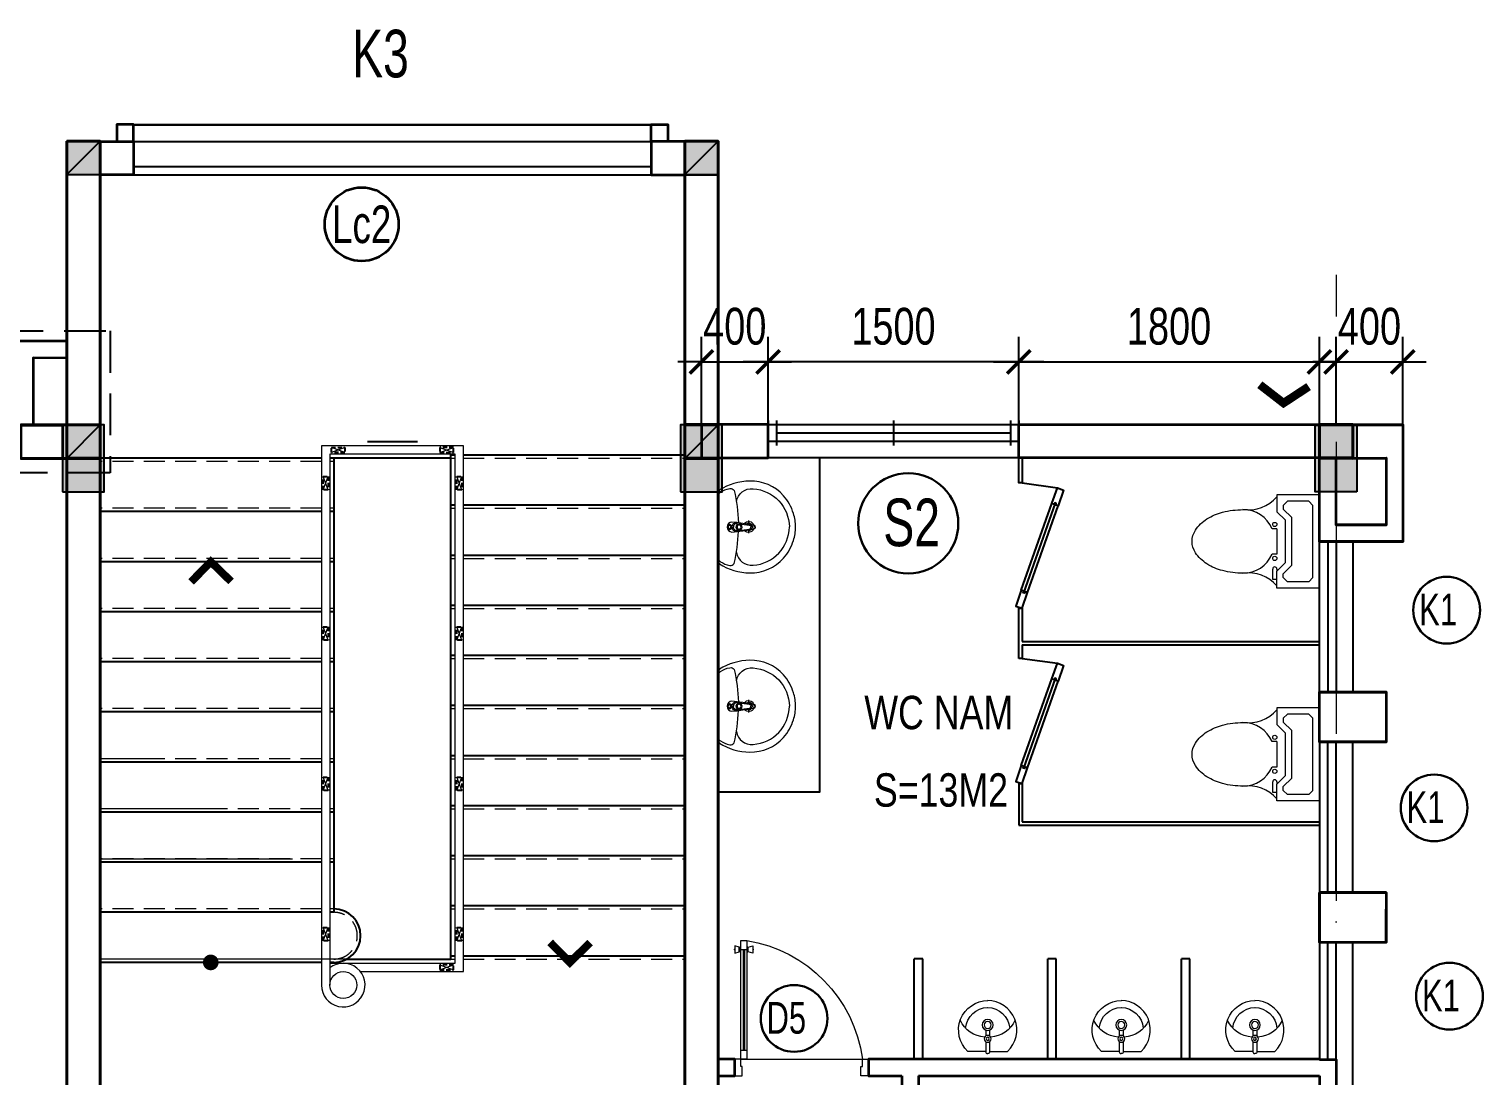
# Model space of a CAD drawing. Header units: millimetres. Extents: x 408599 to 453999, y -1491679 to -1474616.
# Drawn here: x 443300 to 452005, y -1480978 to -1474707 of the extents above; entities that cross this region are included whole.
import ezdxf
from ezdxf.enums import TextEntityAlignment as Align

# ---------------------------------------------------------------- set-up
doc = ezdxf.new("R2010")
doc.units = ezdxf.units.MM
doc.header["$MEASUREMENT"] = 0
doc.linetypes.add('DASHDOT', pattern=[1, 0.5, -0.25, 0, -0.25])
doc.linetypes.add('HIDDEN', pattern=[0.375, 0.25, -0.125])
for name, color, linetype, lineweight in [('A-Door', 8, 'Continuous', 13), ('Chu thich-0.25', 21, 'Continuous', 35), ('Hatch Nhat-0.15', 8, 'Continuous', 9), ('Hatch-0.1', 8, 'Continuous', 13), ('kata_dim', 7, 'Continuous', 15), ('N THAY 0.25', 140, 'Continuous', 25), ('NET THAY', 7, 'Continuous', 20), ('S3', 2, 'Continuous', 25), ('S5', 1, 'Continuous', 35), ('Text-02', 7, 'Continuous', 25), ('Thiet-bi', 171, 'Continuous', 9), ('TRUC', 65, 'DASHDOT', 9), ('TUONG', 4, 'Continuous', 40), ('Vat lieu', 245, 'Continuous', 9)]:
    doc.layers.add(name, color=color, linetype=linetype, lineweight=lineweight)
for name, color, linetype in [('COT', 1, 'Continuous'), ('CUA-SO', 8, 'Continuous'), ('DIM', 7, 'Continuous'), ('GHICHU', 7, 'Continuous'), ('hat', 7, 'Continuous'), ('LAYERMANH', 8, 'Continuous'), ('NET MO', 254, 'Continuous'), ('Net-02', 8, 'Continuous'), ('NET03', 2, 'Continuous'), ('TBI', 3, 'Continuous')]:
    doc.layers.add(name, color=color, linetype=linetype)
doc.styles.add('CHU KT (APTIMA)', font='', dxfattribs={"width": 0.7})
doc.styles.add('HELVE-Re', font='')
doc.styles.add('VNI-A', font='', dxfattribs={"width": 0.8})
doc.styles.add('VNI-HELVE', font='', dxfattribs={"height": 200})
doc.styles.add('VNI-Helve-Condense', font='', dxfattribs={"width": 0.9, "height": 220})
doc.styles.get('CHU KT (APTIMA)').set_extended_font_data('VNI-Aptima')
doc.styles.get('HELVE-Re').set_extended_font_data('VNI-Helve')
doc.styles.get('VNI-A').set_extended_font_data('VNI-Avo')
doc.styles.get('VNI-HELVE').set_extended_font_data('VNI-Helve-Condense')
doc.styles.get('VNI-Helve-Condense').set_extended_font_data('VNI-Helve-Condense')
doc.dimstyles.new('Copy of D100', dxfattribs={"dimscale": 0, "dimtxt": 220, "dimasz": 140, "dimexe": 150, "dimexo": 0, "dimgap": 100, "dimtad": 1, "dimdec": 0, "dimzin": 0, "dimdsep": 46, "dimtxsty": 'VNI-Helve-Condense', "dimblk": 'ARCHTICK', "dimcen": 0.09, "dimdle": 150, "dimclrd": 35, "dimclre": 35, "dimclrt": 2, "dimadec": 0, "dimazin": 0, "dimtfac": 1, "dimtdec": 0, "dimtix": 1, "dimtmove": 2, "dimatfit": 3, "dimldrblk": 'ARCHTICK', "dimfxl": 1, "dimtolj": 1, "dimtzin": 0, "dimarcsym": 1})

# ---------------------------------------------------------------- blocks, each defined once
blk = doc.blocks.new('cot1-2')
at = {"layer": 'COT', "ltscale": 2}
blk.add_hatch(color=256, dxfattribs=at).paths.add_polyline_path([(-1, -1), (1, -1), (1, 1), (-1, 1)])
blk.add_lwpolyline([(-1, -1), (1, -1), (1, 1), (-1, 1)], close=True, dxfattribs=at)
at = {"layer": 'COT', "ltscale": 2, "flags": 128}
blk.add_lwpolyline([(-1, -1), (1, 1)], dxfattribs=at)
blk = doc.blocks.new('KH-CUA')
at = {"layer": 'Chu thich-0.25'}
blk.add_circle((0, 0), 275, dxfattribs=at)
at = {"color": 7, "style": 'CHU KT (APTIMA)'}
blk.add_attdef('D2', text='', height=230, dxfattribs=at).set_placement((0, 0), align=Align.MIDDLE_CENTER)
blk = doc.blocks.new('_ArchTick')
at = {"color": 0, "linetype": 'ByBlock', "const_width": 0.15}
blk.add_lwpolyline([(-0.5, -0.5), (0.5, 0.5)], dxfattribs=at)
blk = doc.blocks.new('*D38')
at = {"layer": 'DEFPOINTS', "color": 0, "ltscale": 200, "transparency": 16777216}
for p in [(447725.4, -1476700.8), (447725.4, -1477078.5), (449225.4, -1477078.5)]:
    blk.add_point(p, dxfattribs=at)
at = {"layer": 'kata_dim', "color": 35, "lineweight": -2, "ltscale": 200, "transparency": 16777216}
for p, q in [((447725.4, -1477078.5), (447725.4, -1476550.8)), ((449225.4, -1477078.5), (449225.4, -1476550.8)), ((449375.4, -1476700.8), (447575.4, -1476700.8))]:
    blk.add_line(p, q, dxfattribs=at)
at = {"layer": 'kata_dim', "color": 35, "lineweight": -2, "ltscale": 200, "transparency": 16777216, "xscale": 140, "yscale": 140, "zscale": 140, "rotation": 180}
blk.add_blockref('_ArchTick', (447725.4, -1476700.8), dxfattribs=at)
at = {"layer": 'kata_dim', "color": 35, "lineweight": -2, "ltscale": 200, "transparency": 16777216, "xscale": 140, "yscale": 140, "zscale": 140}
blk.add_blockref('_ArchTick', (449225.4, -1476700.8), dxfattribs=at)
at = {"layer": 'kata_dim', "color": 2, "ltscale": 200, "transparency": 16777216, "insert": (448475.4, -1476488.4), "char_height": 220, "attachment_point": 5, "style": 'VNI-Helve-Condense'}
blk.add_mtext('\\A1;1500', dxfattribs=at)
blk = doc.blocks.new('*D39')
at = {"layer": 'DEFPOINTS', "color": 0, "ltscale": 200, "transparency": 16777216}
for p in [(451025.4, -1476700.8), (449225.4, -1477078.5), (451025.4, -1477075.9)]:
    blk.add_point(p, dxfattribs=at)
at = {"layer": 'kata_dim', "color": 35, "lineweight": -2, "ltscale": 200, "transparency": 16777216}
for p, q in [((449225.4, -1477078.5), (449225.4, -1476550.8)), ((451025.4, -1477075.9), (451025.4, -1476550.8)), ((449075.4, -1476700.8), (451175.4, -1476700.8))]:
    blk.add_line(p, q, dxfattribs=at)
at = {"layer": 'kata_dim', "color": 35, "lineweight": -2, "ltscale": 200, "transparency": 16777216, "xscale": 140, "yscale": 140, "zscale": 140, "rotation": 180}
blk.add_blockref('_ArchTick', (449225.4, -1476700.8), dxfattribs=at)
at = {"layer": 'kata_dim', "color": 35, "lineweight": -2, "ltscale": 200, "transparency": 16777216, "xscale": 140, "yscale": 140, "zscale": 140}
blk.add_blockref('_ArchTick', (451025.4, -1476700.8), dxfattribs=at)
at = {"layer": 'kata_dim', "color": 2, "ltscale": 200, "transparency": 16777216, "insert": (450125.4, -1476488.4), "char_height": 220, "attachment_point": 5, "style": 'VNI-Helve-Condense'}
blk.add_mtext('\\A1;1800', dxfattribs=at)
blk = doc.blocks.new('*D40')
at = {"layer": 'DEFPOINTS', "color": 0, "ltscale": 200, "transparency": 16777216}
for p in [(447725.4, -1476700.8), (447325.4, -1477078.5), (447725.4, -1477078.5)]:
    blk.add_point(p, dxfattribs=at)
at = {"layer": 'kata_dim', "color": 35, "lineweight": -2, "ltscale": 200, "transparency": 16777216}
for p, q in [((447325.4, -1477078.5), (447325.4, -1476550.8)), ((447725.4, -1477078.5), (447725.4, -1476550.8)), ((447325.4, -1476700.8), (447185.4, -1476700.8)), ((447325.4, -1476700.8), (447725.4, -1476700.8)), ((447725.4, -1476700.8), (447865.4, -1476700.8))]:
    blk.add_line(p, q, dxfattribs=at)
at = {"layer": 'kata_dim', "color": 35, "lineweight": -2, "ltscale": 200, "transparency": 16777216, "xscale": 140, "yscale": 140, "zscale": 140}
blk.add_blockref('_ArchTick', (447325.4, -1476700.8), dxfattribs=at)
at = {"layer": 'kata_dim', "color": 35, "lineweight": -2, "ltscale": 200, "transparency": 16777216, "xscale": 140, "yscale": 140, "zscale": 140, "rotation": 180}
blk.add_blockref('_ArchTick', (447725.4, -1476700.8), dxfattribs=at)
at = {"layer": 'kata_dim', "color": 2, "ltscale": 200, "transparency": 16777216, "insert": (447525.4, -1476488.4), "char_height": 220, "attachment_point": 5, "style": 'VNI-Helve-Condense'}
blk.add_mtext('\\A1;400', dxfattribs=at)
blk = doc.blocks.new('*D44')
at = {"layer": 'DEFPOINTS', "color": 0, "ltscale": 200, "transparency": 16777216}
for p in [(451525.4, -1476700.8), (451125.4, -1477075.9), (451525.4, -1477075.9)]:
    blk.add_point(p, dxfattribs=at)
at = {"layer": 'kata_dim', "color": 35, "lineweight": -2, "ltscale": 200, "transparency": 16777216}
for p, q in [((451125.4, -1477075.9), (451125.4, -1476550.8)), ((451525.4, -1477075.9), (451525.4, -1476550.8)), ((451125.4, -1476700.8), (450985.4, -1476700.8)), ((451125.4, -1476700.8), (451525.4, -1476700.8)), ((451525.4, -1476700.8), (451665.4, -1476700.8))]:
    blk.add_line(p, q, dxfattribs=at)
at = {"layer": 'kata_dim', "color": 35, "lineweight": -2, "ltscale": 200, "transparency": 16777216, "xscale": 140, "yscale": 140, "zscale": 140}
blk.add_blockref('_ArchTick', (451125.4, -1476700.8), dxfattribs=at)
at = {"layer": 'kata_dim', "color": 35, "lineweight": -2, "ltscale": 200, "transparency": 16777216, "xscale": 140, "yscale": 140, "zscale": 140, "rotation": 180}
blk.add_blockref('_ArchTick', (451525.4, -1476700.8), dxfattribs=at)
at = {"layer": 'kata_dim', "color": 2, "ltscale": 200, "transparency": 16777216, "insert": (451325.4, -1476488.4), "char_height": 220, "attachment_point": 5, "style": 'VNI-Helve-Condense'}
blk.add_mtext('\\A1;400', dxfattribs=at)
blk = doc.blocks.new('TF0995P')
at = {"layer": 'Vat lieu'}
for p, q in [((-0.039, -0.1831), (-0.0165, -0.1831)), ((0.0172, -0.1831), (0.0378, -0.1831))]:
    blk.add_line(p, q, dxfattribs=at)
blk.add_lwpolyline([(0, 0), (0.2108, 0), (0.2216, -0.0082, -0.132514), (0.2752, -0.1894, -0.220557), (0.1872, -0.3916, -0.106796), (0.081, -0.4514, -0.073183), (0, -0.464, -0.073183), (-0.081, -0.4514, -0.106796), (-0.1872, -0.3916, -0.220557), (-0.2752, -0.1894, -0.132514), (-0.2216, -0.0082), (-0.2108, 0)], format="xyb", close=True, dxfattribs=at)
for points in [[(-0.1917, -0.0036, 0.205194), (-0.208, -0.0145, 0.09486), (-0.2307, -0.0698, 0.321316), (-0.2189, -0.0961, 0.050737), (-0.0255, -0.1219, 13.255667)], [(-0.0117, -0.2073), (-0.0137, -0.1953, -0.090943), (-0.0157, -0.189), (-0.0217, -0.1474), (-0.0267, -0.1144), (-0.0298, -0.083, -0.413838), (0.0003, -0.0535, -0.413838), (0.0305, -0.083), (0.0273, -0.1144), (0.0223, -0.1474), (0.0163, -0.189, -0.090943), (0.0143, -0.1953), (0.0123, -0.2073, -0.482882)], [(0.0273, -0.1144, 0.462811), (0.0003, -0.0834, 0.462811), (-0.0267, -0.1144)], [(0.1917, -0.0036, -0.205194), (0.208, -0.0145, -0.09486), (0.2307, -0.0698, -0.321316), (0.2189, -0.0961, -0.050572), (0.0262, -0.1219, -13.255667)], [(-0.1522, -0.1095, 0.396389), (-0.2289, -0.2094, 0.390675), (0, -0.427, 1.709543)], [(-0.0217, -0.1124, -0.414214), (0.0003, -0.0914, -0.685598)], [(-0.0217, -0.1124), (-0.0117, -0.186, 0.389882), (0.0003, -0.196, 1.391857)], [(0.1522, -0.1095, -0.396389), (0.2289, -0.2094, -0.390675), (0, -0.427, -1.709543)], [(0.0223, -0.1124, 0.414214), (0.0003, -0.0914, 0.685598)], [(0.0223, -0.1124), (0.0123, -0.186, -0.389882), (0.0003, -0.196, -1.391857)], [(-0.0137, -0.1953, 0.245866), (0.0003, -0.205, 0.245866), (0.0143, -0.1953)], [(0.0123, -0.2073, -0.389882), (0.0003, -0.2173, -0.230616), (-0.009, -0.2133, -0.146126), (-0.0117, -0.2073)], [(0.0123, -0.2073), (0.0113, -0.2148, -0.409667), (0.0003, -0.2248, -0.409667), (-0.0107, -0.2148), (-0.0117, -0.2073)]]:
    blk.add_lwpolyline(points, format="xyb", dxfattribs=at)
for centre, radius in [((0.0003, -0.0689), 0.0143), ((0.0003, -0.0689), 0.0089), ((0.0003, -0.1254), 0.019), ((0.0003, -0.1254), 0.012)]:
    blk.add_circle(centre, radius, dxfattribs=at)
for radius, start, end in [(0.0329, 126.91451, 252.00147), (0.0227, 142.14028, 238.44165), (0.0329, 291.53377, 49.44942), (0.0227, 307.85846, 31.18985)]:
    blk.add_arc((-0.0006, -0.1831), radius, start, end, dxfattribs=at)
blk = doc.blocks.new('dnb')
at = {"layer": 'Vat lieu', "linetype": 'Continuous'}
for points in [[(-11.9, -71.5), (-11.9, -9.7, -0.414214), (-2.2, 0), (0, 0)], [(11.9, -71.5), (11.9, -9.7, 0.414214), (2.2, 0), (0, 0)], [(-11.9, -13.2), (-118.5, -13.2, 0.676244), (0.8, -318.3, 0.676244)], [(11.9, -13.2), (118.5, -13.2, -0.676244), (-0.8, -318.3, -0.676244)], [(-11.9, -141.5), (-11.9, -105.7, -0.414214)], [(11.9, -141.5), (11.9, -105.7, 0.414214)]]:
    blk.add_lwpolyline(points, format="xyb", dxfattribs=at)
for centre, radius in [((0, -88.6), 20.8), ((0, -88.6), 9.16), ((0, -171.7), 32.5), ((0, -171.7), 20.8)]:
    blk.add_circle(centre, radius, dxfattribs=at)
for centre, radius, start, end in [((-6, -272.4), 173.8, 93.95905, 155.00945), ((2.3, -141.8), 134.5, 184.52098, 269.50615), ((-2.3, -141.8), 134.5, 270.49385, 355.47902), ((6, -272.4), 173.8, 24.99055, 86.04095)]:
    blk.add_arc(centre, radius, start, end, dxfattribs=at)
blk = doc.blocks.new('NUOC0')
for p, q in [((279.4, 0), (-279.4, 0)), ((-279.4, 0), (-279.4, -254)), ((-215.9, -38.1), (-241.3, -63.5)), ((-241.3, -63.5), (-241.3, -190.5)), ((215.9, -38.1), (-215.9, -38.1)), ((241.3, -63.5), (215.9, -38.1)), ((241.3, -63.5), (241.3, -190.5)), ((279.4, 0), (279.4, -254)), ((-142.8, -165.1), (-193.6, -215.9)), ((142.8, -165.1), (-142.8, -165.1)), ((142.8, -165.1), (193.6, -215.9)), ((-279.4, -254), (-177.8, -254)), ((-241.3, -190.5), (-215.9, -215.9)), ((-215.9, -215.9), (-193.6, -215.9)), ((-127, -203.2), (-177.8, -254)), ((127, -203.2), (-127, -203.2)), ((-76.2, -254), (76.2, -254)), ((-76.2, -254), (-76.2, -282.6)), ((76.2, -254), (76.2, -282.6)), ((127, -203.2), (177.8, -254)), ((165.1, -254), (177.8, -254)), ((279.4, -254), (177.8, -254)), ((215.9, -215.9), (193.6, -215.9)), ((215.9, -215.9), (241.3, -190.5)), ((228.6, -254), (228.6, -279.4)), ((228.6, -279.4), (165.1, -279.4))]:
    blk.add_line(p, q)
blk.add_lwpolyline([(190.5, -457.2, -0.063415), (175, -579, -0.076468), (134.7, -672.7, -0.107136), (67.6, -741.6, -0.147373), (0, -762, -0.147373), (-67.6, -741.6, -0.107136), (-134.7, -672.7, -0.076468), (-175, -579, -0.063415), (-190.5, -457.2, -0.063415)], format="xyb")
for centre in [(-101.6, -266.7), (101.6, -266.7)]:
    blk.add_circle(centre, 12.7)
for centre, radius, start, end in [((-416.9, -426.2), 228.5, 352.20108, 48.91101), ((165.1, -266.7), 12.7, 90, 270), ((416.9, -426.2), 228.5, 131.08899, 187.79892), ((0, -457.2), 190.5, 113.57818, 180), ((0, -457.2), 190.5, 0, 66.42182)]:
    blk.add_arc(centre, radius, start, end)
blk = doc.blocks.new('A$C3D6C2CD6')
at = {"layer": 'NET MO'}
for p, q in [((0, 249.1), (29.3, 37.7)), ((658.7, 238), (120.8, 48.7)), ((642.7, 253.6), (123.6, 70.9)), ((655.9, 215.9), (136.9, 33.2))]:
    blk.add_line(p, q, dxfattribs=at)
for points in [[(647.6, 239.4), (642.7, 253.6), (737, 286.8), (750.3, 249.1), (655.9, 215.9), (651, 230), (660.4, 233.3), (657.1, 242.8), (647.6, 239.4)], [(128.6, 56.8), (123.6, 70.9), (29.3, 37.7), (42.5, 0), (136.9, 33.2), (131.9, 47.3), (122.5, 44), (119.1, 53.5), (128.6, 56.8)]]:
    blk.add_lwpolyline(points, dxfattribs=at)
blk = doc.blocks.new('cot')
at = {"layer": 'COT', "linetype": 'ByBlock'}
h = blk.add_hatch(color=256, dxfattribs=at)
h.dxf.hatch_style = 1
h.paths.add_polyline_path([(1677596.1, -854405.3), (1677396.1, -854405.3), (1677396.1, -854605.3), (1677596.1, -854605.3)])
blk.add_lwpolyline([(1677396.1, -854405.3), (1677596.1, -854405.3), (1677596.1, -854605.3), (1677396.1, -854605.3)], close=True, dxfattribs=at)

msp = doc.modelspace()

# ---------------------------------------------------------------- hatches: boundary and pattern name
at = {"layer": 'hat', "ltscale": 200}
h = msp.add_hatch(color=256, dxfattribs=at)
h.dxf.hatch_style = 1
h.paths.add_polyline_path([(443725.4, -1477077.6), (443525.4, -1477077.6), (443525.4, -1477277.6), (443725.4, -1477277.6)])
h = msp.add_hatch(color=256, dxfattribs=at)
h.dxf.hatch_style = 1
h.paths.add_polyline_path([(443525.4, -1477077.6), (443725.4, -1477077.6), (443725.4, -1477277.6), (443525.4, -1477277.6)])
h = msp.add_hatch(color=256, dxfattribs=at)
h.dxf.hatch_style = 1
h.paths.add_polyline_path([(447225.4, -1477075.9), (447425.4, -1477075.9), (447425.4, -1477275.9), (447225.4, -1477275.9)])
h = msp.add_hatch(color=256, dxfattribs=at)
h.dxf.hatch_style = 1
h.paths.add_polyline_path([(447225.4, -1477077.6), (447425.4, -1477077.6), (447425.4, -1477277.6), (447225.4, -1477277.6)])
h = msp.add_hatch(color=256, dxfattribs=at)
h.dxf.hatch_style = 1
h.paths.add_polyline_path([(451225.4, -1477075.9), (451025.4, -1477075.9), (451025.4, -1477275.9), (451225.4, -1477275.9)])
h = msp.add_hatch(color=256, dxfattribs=at)
h.dxf.hatch_style = 1
h.paths.add_polyline_path([(451025.4, -1477075.9), (451225.4, -1477075.9), (451225.4, -1477275.9), (451025.4, -1477275.9)])
h = msp.add_hatch(color=256, dxfattribs=at)
h.dxf.hatch_style = 1
h.paths.add_polyline_path([(451225.4, -1477075.9), (451025.4, -1477075.9), (451025.4, -1477275.9), (451225.4, -1477275.9)])
h = msp.add_hatch(color=256, dxfattribs=at)
h.dxf.hatch_style = 1
h.paths.add_polyline_path([(451025.4, -1477075.9), (451225.4, -1477075.9), (451225.4, -1477275.9), (451025.4, -1477275.9)])
h = msp.add_hatch(color=256, dxfattribs=at)
h.dxf.hatch_style = 1
h.paths.add_polyline_path([(451225.4, -1477077.6), (451025.4, -1477077.6), (451025.4, -1477277.6), (451225.4, -1477277.6)])
h = msp.add_hatch(color=256, dxfattribs=at)
h.dxf.hatch_style = 1
h.paths.add_polyline_path([(451025.4, -1477077.6), (451225.4, -1477077.6), (451225.4, -1477277.6), (451025.4, -1477277.6)])
h = msp.add_hatch(color=256, dxfattribs=at)
h.dxf.hatch_style = 1
h.paths.add_polyline_path([(451225.4, -1477077.6), (451025.4, -1477077.6), (451025.4, -1477277.6), (451225.4, -1477277.6)])
h = msp.add_hatch(color=256, dxfattribs=at)
h.dxf.hatch_style = 1
h.paths.add_polyline_path([(451025.4, -1477077.6), (451225.4, -1477077.6), (451225.4, -1477277.6), (451025.4, -1477277.6)])
at = {"layer": 'Hatch Nhat-0.15'}
h = msp.add_hatch(color=256, dxfattribs=at)
h.dxf.hatch_style = 1
h.paths.add_polyline_path([(443600.4, -1477478.4), (443500.4, -1477478.4), (443500.4, -1477178.5), (443600.4, -1477178.5)])
h.paths.add_polyline_path([(443750.4, -1477478.4), (443600.4, -1477478.4), (443600.4, -1477178.5), (443750.4, -1477178.5)])
h.paths.add_polyline_path([(443750.4, -1477178.5), (443600.4, -1477178.5), (443600.4, -1477078.4), (443750.4, -1477078.4)])
h.paths.add_polyline_path([(443600.4, -1477178.5), (443500.4, -1477178.5), (443500.4, -1477078.4), (443600.4, -1477078.4)])
h = msp.add_hatch(color=256, dxfattribs=at)
h.dxf.hatch_style = 1
h.paths.add_polyline_path([(447300.4, -1477478.4), (447200.4, -1477478.4), (447200.4, -1477178.5), (447300.4, -1477178.5)])
h.paths.add_polyline_path([(447450.4, -1477478.4), (447300.4, -1477478.4), (447300.4, -1477178.5), (447450.4, -1477178.5)])
h.paths.add_polyline_path([(447450.4, -1477178.5), (447300.4, -1477178.5), (447300.4, -1477078.4), (447450.4, -1477078.4)])
h.paths.add_polyline_path([(447300.4, -1477178.5), (447200.4, -1477178.5), (447200.4, -1477078.4), (447300.4, -1477078.4)])
h = msp.add_hatch(color=256, dxfattribs=at)
h.dxf.hatch_style = 1
h.paths.add_polyline_path([(451150.4, -1477478.4), (451250.4, -1477478.4), (451250.4, -1477178.5), (451150.4, -1477178.5)])
h.paths.add_polyline_path([(451000.4, -1477478.4), (451150.4, -1477478.4), (451150.4, -1477178.5), (451000.4, -1477178.5)])
h.paths.add_polyline_path([(451000.4, -1477178.5), (451150.4, -1477178.5), (451150.4, -1477078.4), (451000.4, -1477078.4)])
h.paths.add_polyline_path([(451150.4, -1477178.5), (451250.4, -1477178.5), (451250.4, -1477078.4), (451150.4, -1477078.4)])
h = msp.add_hatch(color=256, dxfattribs=at)
h.dxf.hatch_style = 1
h.paths.add_polyline_path([(451150.4, -1477479.4), (451250.4, -1477479.4), (451250.4, -1477179.5), (451150.4, -1477179.5)])
h.paths.add_polyline_path([(451000.4, -1477479.4), (451150.4, -1477479.4), (451150.4, -1477179.5), (451000.4, -1477179.5)])
h.paths.add_polyline_path([(451000.4, -1477179.5), (451150.4, -1477179.5), (451150.4, -1477079.4), (451000.4, -1477079.4)])
h.paths.add_polyline_path([(451150.4, -1477179.5), (451250.4, -1477179.5), (451250.4, -1477079.4), (451150.4, -1477079.4)])

# ---------------------------------------------------------------- linework, layer by layer
at = {"layer": 'A-Door', "extrusion": (0, 1e-16, -1)}
for p, q in [((447561.3, -1480220.4), (447597.2, -1480220.4)), ((447561.3, -1480220.4), (447597.2, -1480220.4)), ((447574.8, -1480220.4), (447574.8, -1480822.9)), ((447574.8, -1480220.4), (447574.8, -1480822.9)), ((447583.8, -1480220.4), (447583.8, -1480822.9)), ((447583.8, -1480220.4), (447583.8, -1480822.9)), ((447561.3, -1480822.9), (447597.2, -1480822.9)), ((447561.3, -1480822.9), (447597.2, -1480822.9)), ((447561.3, -1480876.8), (448289.6, -1480876.8)), ((447561.3, -1480876.8), (448289.6, -1480876.8))]:
    msp.add_line(p, q, dxfattribs=at)
at = {"layer": 'A-Door'}
msp.add_line((447525.4, -1480876.8), (447525.4, -1480976.8), dxfattribs=at)
msp.add_line((447525.4, -1480876.8), (447525.4, -1480976.8), dxfattribs=at)
at = {"layer": 'A-Door', "extrusion": (0, 1e-16, -1), "elevation": 0}
for points in [[(-447552.4, -1480233.9), (-447552.4, -1480207), (-447525.4, -1480198), (-447525.4, -1480242.9)], [(-447552.4, -1480233.9), (-447552.4, -1480207), (-447525.4, -1480198), (-447525.4, -1480242.9)], [(-447561.3, -1480876.8), (-447561.3, -1480166.6), (-447597.2, -1480166.6), (-447597.2, -1480876.8)], [(-447561.3, -1480876.8), (-447561.3, -1480166.6), (-447597.2, -1480166.6), (-447597.2, -1480876.8)], [(-447606.2, -1480233.9), (-447606.2, -1480207), (-447633.1, -1480198), (-447633.1, -1480242.9)], [(-447606.2, -1480233.9), (-447606.2, -1480207), (-447633.1, -1480198), (-447633.1, -1480242.9)], [(-447525.4, -1480876.8), (-447525.4, -1480976.8), (-447570.3, -1480976.8), (-447570.3, -1480921.6), (-447561.3, -1480921.6), (-447561.3, -1480876.8)], [(-447525.4, -1480876.8), (-447525.4, -1480976.8), (-447570.3, -1480976.8), (-447570.3, -1480921.6), (-447561.3, -1480921.6), (-447561.3, -1480876.8)], [(-448325.4, -1480876.8), (-448325.4, -1480976.8), (-448280.6, -1480976.8), (-448280.6, -1480921.6), (-448289.6, -1480921.6), (-448289.6, -1480876.8)], [(-448325.4, -1480876.8), (-448325.4, -1480976.8), (-448280.6, -1480976.8), (-448280.6, -1480921.6), (-448289.6, -1480921.6), (-448289.6, -1480876.8)]]:
    msp.add_lwpolyline(points, close=True, dxfattribs=at)
for points in [[(-447557.6, -1480211.4), (-447552.4, -1480211.4)], [(-447557.6, -1480211.4), (-447552.4, -1480211.4)], [(-447557.6, -1480229.4), (-447552.4, -1480229.4)], [(-447557.6, -1480229.4), (-447552.4, -1480229.4)], [(-447601, -1480211.4), (-447606.2, -1480211.4)], [(-447601, -1480211.4), (-447606.2, -1480211.4)], [(-447601, -1480229.4), (-447606.2, -1480229.4)], [(-447601, -1480229.4), (-447606.2, -1480229.4)]]:
    msp.add_lwpolyline(points, dxfattribs=at)
at = {"layer": 'A-Door', "extrusion": (0, 1e-16, -1)}
for centre, radius, start, end in [((-447528.8, -1480220.4), 5.61, 306.8699, 53.1301), ((-447528.8, -1480220.4), 5.61, 306.8699, 53.1301), ((-447615.2, -1480220.4), 58.3, 337.38014, 22.61986), ((-447615.2, -1480220.4), 58.3, 337.38014, 22.61986), ((-447466.3, -1480986.8), 830.6, 99.0716, 172.39062), ((-447466.3, -1480986.8), 830.6, 99.0716, 172.39062), ((-447543.4, -1480220.4), 58.3, 157.38014, 202.61986), ((-447543.4, -1480220.4), 58.3, 157.38014, 202.61986), ((-447629.8, -1480220.4), 5.61, 126.8699, 233.1301), ((-447629.8, -1480220.4), 5.61, 126.8699, 233.1301)]:
    msp.add_arc(centre, radius, start, end, dxfattribs=at)
at = {"layer": 'Chu thich-0.25'}
for points in [[(450811, -1476947.3, 0, 0, 0), (450811, -1476947.3, 50, 50, 0), (450668.9, -1476837.2, 50, 50, 0), (450811, -1476947.3, 50, 50, 0), (450961.1, -1476848.6, 0, 0, 0)], [(444388.3, -1477897.6, 0, 0, 0), (444388.3, -1476997.6, 0, 0, 0), (446537.9, -1476997.6, 0, 0, 0), (446537.9, -1480297.6, 46.9, 46.9, 0), (446659.3, -1480179.4, 46.9, 46.9, 0), (446537.9, -1480297.6, 46.9, 46.9, 0), (446419.9, -1480177.3, 0, 0, 0)], [(444387.8, -1480294.6, 0, 0, 0), (444388.3, -1477897.6, 46.9, 46.9, 0), (444509.7, -1478015.9, 46.9, 46.9, 0), (444388.3, -1477897.6, 46.9, 46.9, 0), (444270.3, -1478018, 0, 0, 0)]]:
    msp.add_lwpolyline(points, format="xyseb", dxfattribs=at)
at = {"layer": 'CUA-SO', "linetype": 'ByBlock'}
msp.add_line((445625.4, -1477178.5), (445325.4, -1477178.5), dxfattribs=at)
at = {"layer": 'DIM', "const_width": 46.9, "flags": 128}
msp.add_lwpolyline([(444364.4, -1480297.6, 1), (444411.3, -1480297.6, 1)], format="xyb", close=True, dxfattribs=at)
at = {"layer": 'Hatch Nhat-0.15', "linetype": 'HIDDEN', "ltscale": 500}
for p, q in [((445050.4, -1477297.6), (443725.4, -1477297.6)), ((445125.4, -1477297.6), (445100.4, -1477297.6)), ((445825.4, -1477277.6), (445850.4, -1477277.6)), ((445900.4, -1477277.6), (447225.4, -1477277.6)), ((445050.4, -1477577.6), (443725.4, -1477577.6)), ((445125.4, -1477577.6), (445100.4, -1477577.6)), ((445825.4, -1477577.6), (445850.4, -1477577.6)), ((445900.4, -1477577.6), (447225.4, -1477577.6)), ((445050.4, -1477877.6), (443725.4, -1477877.6)), ((445125.4, -1477877.6), (445100.4, -1477877.6)), ((445825.4, -1477877.6), (445850.4, -1477877.6)), ((445900.4, -1477877.6), (447225.4, -1477877.6)), ((445050.4, -1478177.6), (443725.4, -1478177.6)), ((445125.4, -1478177.6), (445100.4, -1478177.6)), ((445825.4, -1478177.6), (445850.4, -1478177.6)), ((445900.4, -1478177.6), (447225.4, -1478177.6)), ((445050.4, -1478477.6), (443725.4, -1478477.6)), ((445125.4, -1478477.6), (445100.4, -1478477.6)), ((445825.4, -1478477.6), (445850.4, -1478477.6)), ((445900.4, -1478477.6), (447225.4, -1478477.6)), ((445050.4, -1478777.6), (443725.4, -1478777.6)), ((445125.4, -1478777.6), (445100.4, -1478777.6)), ((445825.4, -1478777.6), (445850.4, -1478777.6)), ((445900.4, -1478777.6), (447225.4, -1478777.6)), ((445050.4, -1479077.6), (443725.4, -1479077.6)), ((445125.4, -1479077.6), (445100.4, -1479077.6)), ((445825.4, -1479077.6), (445850.4, -1479077.6)), ((445900.4, -1479077.6), (447225.4, -1479077.6)), ((445050.4, -1479377.6), (443725.4, -1479377.6)), ((445125.4, -1479377.6), (445100.4, -1479377.6)), ((445825.4, -1479377.6), (445850.4, -1479377.6)), ((445900.4, -1479377.6), (447225.4, -1479377.6)), ((445050.4, -1479677.6), (443725.4, -1479677.6)), ((445125.4, -1479677.6), (445100.4, -1479677.6)), ((445825.4, -1479677.6), (445850.4, -1479677.6)), ((445900.4, -1479677.6), (447225.4, -1479677.6)), ((445050.4, -1479977.6), (443725.4, -1479977.6)), ((445125.4, -1479977.6), (445100.4, -1479977.6)), ((445825.4, -1479977.6), (445850.4, -1479977.6)), ((445900.4, -1479977.6), (447225.4, -1479977.6)), ((445050.4, -1480277.6), (443725.4, -1480277.6)), ((445125.4, -1480277.6), (445100.4, -1480277.6)), ((445825.4, -1480277.6), (445850.4, -1480277.6)), ((445900.4, -1480277.6), (447225.4, -1480277.6))]:
    msp.add_line(p, q, dxfattribs=at)
msp.add_arc((445125.4, -1480137.6), 140, 270, 90, dxfattribs=at)
at = {"layer": 'Hatch-0.1', "linetype": 'Continuous'}
for p, q in [((445190.4, -1477242.6, 1.5), (445110.4, -1477212.6, 1.5)), ((445190.4, -1477212.6), (445110.4, -1477242.6)), ((445760.4, -1477242.6, 1.5), (445840.4, -1477212.6, 1.5)), ((445760.4, -1477212.6), (445840.4, -1477242.6)), ((445060.4, -1477467.6), (445090.4, -1477387.6)), ((445090.4, -1477467.6, -1.5), (445060.4, -1477387.6, -1.5)), ((445860.4, -1477467.6), (445890.4, -1477387.6)), ((445890.4, -1477467.6, -1.5), (445860.4, -1477387.6, -1.5)), ((445060.4, -1478367.6), (445090.4, -1478287.6)), ((445090.4, -1478367.6, -1.5), (445060.4, -1478287.6, -1.5)), ((445860.4, -1478367.6), (445890.4, -1478287.6)), ((445890.4, -1478367.6, -1.5), (445860.4, -1478287.6, -1.5)), ((445060.4, -1479267.6), (445090.4, -1479187.6)), ((445090.4, -1479267.6, -1.5), (445060.4, -1479187.6, -1.5)), ((445860.4, -1479267.6), (445890.4, -1479187.6)), ((445890.4, -1479267.6, -1.5), (445860.4, -1479187.6, -1.5)), ((445060.4, -1480167.6), (445090.4, -1480087.6)), ((445090.4, -1480167.6, -1.5), (445060.4, -1480087.6, -1.5)), ((445860.4, -1480167.6), (445890.4, -1480087.6)), ((445890.4, -1480167.6, -1.5), (445860.4, -1480087.6, -1.5)), ((445760.4, -1480342.6, 1.5), (445840.4, -1480312.6, 1.5)), ((445760.4, -1480312.6), (445840.4, -1480342.6))]:
    msp.add_line(p, q, dxfattribs=at)
at = {"layer": 'LAYERMANH'}
msp.add_line((447725.4, -1477075.9), (447725.4, -1477175.9), dxfattribs=at)
for points in [[(447725.4, -1477050.9), (447725.4, -1477200.9)], [(447725.4, -1477050.9), (447725.4, -1477200.9)], [(447775.4, -1477050.9), (447775.4, -1477200.9)], [(448475.4, -1477050.9), (448475.4, -1477200.9)], [(449175.4, -1477050.9), (449175.4, -1477200.9)], [(449175.4, -1477050.9), (449175.4, -1477200.9)], [(449225.4, -1477050.9), (449225.4, -1477200.9)], [(447775.4, -1477125.9), (449175.4, -1477125.9)]]:
    msp.add_lwpolyline(points, dxfattribs=at)
at = {"layer": 'N THAY 0.25', "linetype": 'Continuous'}
for p, q in [((445825.4, -1477257.6), (445850.4, -1477257.6)), ((445825.4, -1477277.6), (445825.4, -1477257.6)), ((445900.4, -1477257.6), (447225.4, -1477257.6)), ((445050.4, -1477277.6), (443725.4, -1477277.6)), ((445125.4, -1477277.6), (445100.4, -1477277.6)), ((445050.4, -1477597.6), (443725.4, -1477597.6)), ((445125.4, -1477597.6), (445100.4, -1477597.6)), ((445825.4, -1477557.6), (445850.4, -1477557.6)), ((445900.4, -1477557.6), (447225.4, -1477557.6)), ((445825.4, -1477857.6), (445850.4, -1477857.6)), ((445900.4, -1477857.6), (447225.4, -1477857.6)), ((445050.4, -1477897.6), (443725.4, -1477897.6)), ((445125.4, -1477897.6), (445100.4, -1477897.6)), ((445050.4, -1478197.6), (443725.4, -1478197.6)), ((445125.4, -1478197.6), (445100.4, -1478197.6)), ((445825.4, -1478157.6), (445850.4, -1478157.6)), ((445900.4, -1478157.6), (447225.4, -1478157.6)), ((445825.4, -1478457.6), (445850.4, -1478457.6)), ((445900.4, -1478457.6), (447225.4, -1478457.6)), ((445050.4, -1478497.6), (443725.4, -1478497.6)), ((445125.4, -1478497.6), (445100.4, -1478497.6)), ((445050.4, -1478797.6), (443725.4, -1478797.6)), ((445125.4, -1478797.6), (445100.4, -1478797.6)), ((445825.4, -1478757.6), (445850.4, -1478757.6)), ((445900.4, -1478757.6), (447225.4, -1478757.6)), ((445050.4, -1479097.6), (443725.4, -1479097.6)), ((445125.4, -1479097.6), (445100.4, -1479097.6)), ((445825.4, -1479057.6), (445850.4, -1479057.6)), ((445900.4, -1479057.6), (447225.4, -1479057.6)), ((445825.4, -1479357.6), (445850.4, -1479357.6)), ((445900.4, -1479357.6), (447225.4, -1479357.6)), ((445050.4, -1479397.6), (443725.4, -1479397.6)), ((445125.4, -1479397.6), (445100.4, -1479397.6)), ((445050.4, -1479697.6), (443725.4, -1479697.6)), ((445125.4, -1479697.6), (445100.4, -1479697.6)), ((445825.4, -1479657.6), (445850.4, -1479657.6)), ((445900.4, -1479657.6), (447225.4, -1479657.6)), ((445825.4, -1479957.6), (445850.4, -1479957.6)), ((445900.4, -1479957.6), (447225.4, -1479957.6)), ((445050.4, -1479997.6), (443725.4, -1479997.6)), ((445125.4, -1479997.6), (445100.4, -1479997.6)), ((445050.4, -1480297.6), (443725.4, -1480297.6)), ((445125.4, -1480297.6), (445100.4, -1480297.6)), ((445825.4, -1480257.6), (445850.4, -1480257.6)), ((445900.4, -1480257.6), (447225.4, -1480257.6))]:
    msp.add_line(p, q, dxfattribs=at)
msp.add_lwpolyline([(445200.3, -1480277.6), (445825.4, -1480277.6), (445825.4, -1477277.6), (445125.4, -1477277.6), (445125.4, -1479997.6)], dxfattribs=at)
msp.add_arc((445125.4, -1480137.6), 160, 270, 90, dxfattribs=at)
at = {"layer": 'NET MO', "linetype": 'HIDDEN', "ltscale": 100}
for points in [[(445190.4, -1477242.6), (445110.4, -1477242.6), (445110.4, -1477212.6), (445190.4, -1477212.6)], [(445760.4, -1477242.6), (445840.4, -1477242.6), (445840.4, -1477212.6), (445760.4, -1477212.6)], [(445760.4, -1480342.6), (445840.4, -1480342.6), (445840.4, -1480312.6), (445760.4, -1480312.6)]]:
    msp.add_lwpolyline(points, close=True, dxfattribs=at)
at = {"layer": 'NET MO', "linetype": 'HIDDEN', "ltscale": 100, "elevation": -1.5}
for points in [[(445060.4, -1477467.6), (445060.4, -1477387.6), (445090.4, -1477387.6), (445090.4, -1477467.6)], [(445860.4, -1477467.6), (445860.4, -1477387.6), (445890.4, -1477387.6), (445890.4, -1477467.6)], [(445060.4, -1478367.6), (445060.4, -1478287.6), (445090.4, -1478287.6), (445090.4, -1478367.6)], [(445860.4, -1478367.6), (445860.4, -1478287.6), (445890.4, -1478287.6), (445890.4, -1478367.6)], [(445060.4, -1479267.6), (445060.4, -1479187.6), (445090.4, -1479187.6), (445090.4, -1479267.6)], [(445860.4, -1479267.6), (445860.4, -1479187.6), (445890.4, -1479187.6), (445890.4, -1479267.6)], [(445060.4, -1480167.6), (445060.4, -1480087.6), (445090.4, -1480087.6), (445090.4, -1480167.6)], [(445860.4, -1480167.6), (445860.4, -1480087.6), (445890.4, -1480087.6), (445890.4, -1480167.6)]]:
    msp.add_lwpolyline(points, close=True, dxfattribs=at)
at = {"layer": 'NET THAY'}
for p, q in [((444029.3, -1479078.5), (443725.4, -1479078.5)), ((444453.1, -1479378.5), (443725.4, -1479378.5)), ((444877, -1479678.5), (443725.4, -1479678.5)), ((445275.4, -1480278.5), (443725.4, -1480278.5))]:
    msp.add_line(p, q, dxfattribs=at)
at = {"layer": 'NET THAY', "color": 26, "lineweight": 30}
for centre, radius in [((448563.9, -1477667.6), 299.9), ((451788, -1478187.9), 200), ((451712.4, -1479372.1), 200), ((451804.8, -1480500), 200), ((447880.4, -1480633.3), 200)]:
    msp.add_circle(centre, radius, dxfattribs=at)
at = {"layer": 'Net-02'}
for p, q in [((443925.4, -1475277.6), (447025.4, -1475277.6)), ((443925.4, -1475377.6), (443925.4, -1475277.6)), ((443925.4, -1475280.2), (447025.4, -1475280.2)), ((443925.4, -1475380.2), (443925.4, -1475280.2)), ((447025.4, -1475377.6), (447025.4, -1475277.6)), ((447025.4, -1475380.2), (447025.4, -1475280.2)), ((443925.4, -1475380.2), (447025.4, -1475380.2)), ((443925.4, -1475530.2), (447025.4, -1475530.2)), ((443925.4, -1475580.2), (447025.4, -1475580.2)), ((449225.4, -1477275.9), (447725.4, -1477275.9)), ((451025.4, -1478676.8), (451025.4, -1477776.8)), ((451025.4, -1478678.5), (451025.4, -1477778.5)), ((451075.4, -1477776.8), (451075.4, -1478676.8)), ((451075.4, -1477778.5), (451075.4, -1478678.5)), ((451125.4, -1477776.8), (451125.4, -1478676.8)), ((451125.4, -1477778.5), (451125.4, -1478678.5)), ((451225.2, -1477776.8), (451225.2, -1478676.8)), ((451225.2, -1477778.5), (451225.2, -1478678.5)), ((451025.4, -1478976.8), (451025.4, -1479876.8)), ((451025.4, -1478976.8), (451125.4, -1478976.8)), ((451025.4, -1478978.5), (451025.4, -1480878.5)), ((451025.4, -1478978.5), (451125.4, -1478978.5)), ((451075.4, -1479876.8), (451075.4, -1478976.8)), ((451075.4, -1479878.5), (451075.4, -1478978.5)), ((451125.4, -1479876.8), (451125.4, -1478976.8)), ((451125.4, -1479878.5), (451125.4, -1478978.5)), ((451225.2, -1479876.8), (451225.2, -1478976.8)), ((451225.2, -1479878.5), (451225.2, -1478978.5)), ((451075.4, -1480878.5), (451075.4, -1480178.5)), ((451125.4, -1480878.5), (451125.4, -1480178.5)), ((451225.2, -1481078.5), (451225.2, -1480178.5)), ((448650.4, -1480276.8), (448600.4, -1480276.8)), ((448650.4, -1480276.8), (448600.4, -1480276.8)), ((448600.4, -1480876.8), (448600.4, -1480276.8)), ((448650.4, -1480876.8), (448650.4, -1480276.8)), ((449450.4, -1480276.8), (449400.4, -1480276.8)), ((449400.4, -1480876.8), (449400.4, -1480276.8)), ((449450.4, -1480276.8), (449400.4, -1480276.8)), ((449450.4, -1480876.8), (449450.4, -1480276.8)), ((450200.4, -1480876.8), (450200.4, -1480276.8)), ((450250.4, -1480276.8), (450200.4, -1480276.8)), ((450250.4, -1480276.8), (450200.4, -1480276.8)), ((450250.4, -1480876.8), (450250.4, -1480276.8))]:
    msp.add_line(p, q, dxfattribs=at)
for points in [[(447725.4, -1477075.9), (449225.4, -1477075.9)], [(447725.4, -1477175.9), (449225.4, -1477175.9)], [(447425.4, -1479275.9), (448035.4, -1479275.9), (448035.4, -1477275.9)]]:
    msp.add_lwpolyline(points, dxfattribs=at)
at = {"layer": 'NET03', "linetype": 'Continuous'}
for p, q in [((449225.4, -1478176.2), (449245.4, -1478176.2)), ((449225.4, -1478476.2), (449225.4, -1478176.2)), ((449245.4, -1478176.2), (449245.4, -1478376.2)), ((449245.4, -1478376.2), (451025.4, -1478376.2)), ((449245.4, -1478396.2), (451025.4, -1478396.2)), ((449245.4, -1478396.2), (449245.4, -1478476.2)), ((449245.4, -1478476.2), (449225.4, -1478476.2)), ((449225.4, -1479226.4), (449225.4, -1479476.4)), ((449225.4, -1479226.4), (449245.4, -1479226.4)), ((449245.4, -1479226.4), (449245.4, -1479456.4)), ((449225.4, -1479476.4), (451025.4, -1479476.4)), ((449245.4, -1479456.4), (451025.4, -1479456.4))]:
    msp.add_line(p, q, dxfattribs=at)
at = {"layer": 'NET03', "linetype": 'HIDDEN', "ltscale": 1000}
msp.add_lwpolyline([(443134.7, -1476515.3), (443784.7, -1476515.3), (443784.7, -1477365.3), (443134.7, -1477365.3)], close=True, dxfattribs=at)
at = {"layer": 'NET03', "linetype": 'Continuous'}
msp.add_lwpolyline([(449225.4, -1477275.9), (449245.4, -1477275.9), (449245.4, -1477425.9), (449225.4, -1477425.9)], close=True, dxfattribs=at)
at = {"layer": 'S3'}
for points in [[(443500.4, -1477478.4), (443750.4, -1477478.4), (443750.4, -1477078.4), (443500.4, -1477078.4)], [(447200.4, -1477478.4), (447450.4, -1477478.4), (447450.4, -1477078.4), (447200.4, -1477078.4)], [(451250.4, -1477478.4), (451000.4, -1477478.4), (451000.4, -1477078.4), (451250.4, -1477078.4)], [(451250.4, -1477479.4), (451000.4, -1477479.4), (451000.4, -1477079.4), (451250.4, -1477079.4)]]:
    msp.add_lwpolyline(points, close=True, dxfattribs=at)
at = {"layer": 'S5', "ltscale": 200}
for p, q in [((443525.4, -1475578.5), (443525.4, -1476576.8)), ((443725.4, -1475578.5), (443725.4, -1482477.6)), ((447225.4, -1475578.5), (447225.4, -1482477.6)), ((447425.4, -1475578.5), (447425.4, -1482477.6)), ((443525.4, -1476678.5), (443525.4, -1482477.6)), ((451125.4, -1479878.5), (451025.4, -1479878.5)), ((451025.4, -1479878.5), (451025.4, -1480178.5)), ((451425.4, -1479878.5), (451125.4, -1479878.5)), ((448525.4, -1480976.8), (448525.4, -1481076.8)), ((448625.4, -1480976.8), (448625.4, -1481076.8))]:
    msp.add_line(p, q, dxfattribs=at)
for points in [[(443925.4, -1475377.6), (443925.4, -1475277.6), (443825.4, -1475277.6), (443825.4, -1475377.6)], [(447025.4, -1475377.6), (447025.4, -1475277.6), (447125.4, -1475277.6), (447125.4, -1475377.6)], [(443725.4, -1475380.2), (443925.4, -1475380.2), (443925.4, -1475580.2), (443725.4, -1475580.2)], [(447225.4, -1475380.2), (447025.4, -1475380.2), (447025.4, -1475580.2), (447225.4, -1475580.2)], [(443525.4, -1476576.8), (443225.4, -1476576.8), (443225.4, -1477077.6)], [(443525.4, -1476678.5), (443325.4, -1476676.8), (443325.4, -1477077.6), (443525.4, -1477077.6), (443525.4, -1476676.8)], [(447725.4, -1477075.9), (447325.4, -1477075.9), (447325.4, -1477275.9), (447725.4, -1477275.9), (447725.4, -1477075.9)], [(449225.4, -1477075.9), (451025.4, -1477075.9), (451025.4, -1477275.9), (449225.4, -1477275.9), (449225.4, -1477075.9)], [(451125.4, -1477075.9), (451525.4, -1477075.9), (451525.4, -1477776.8), (451125.4, -1477776.8), (451025.4, -1477776.8), (451025.4, -1477275.9)], [(451125.4, -1477077.6), (451525.4, -1477077.6), (451525.4, -1477778.5), (451125.4, -1477778.5), (451025.4, -1477778.5), (451025.4, -1477277.6)], [(451225.4, -1477276.8), (451425.4, -1477275.9), (451425.4, -1477676.8), (451125.4, -1477676.8), (451125.4, -1477275.9)], [(451225.4, -1477278.5), (451425.4, -1477277.6), (451425.4, -1477678.5), (451125.4, -1477678.5), (451125.4, -1477277.6)], [(451025.4, -1478676.8), (451425.4, -1478676.8), (451425.4, -1478976.8), (451025.4, -1478976.8), (451025.4, -1478676.8)], [(451025.4, -1478678.5), (451425.4, -1478678.5), (451425.4, -1478978.5), (451025.4, -1478978.5), (451025.4, -1478678.5)], [(451025.4, -1479878.5), (451425.4, -1479878.5), (451425.4, -1480178.5), (451025.4, -1480178.5), (451025.4, -1479878.5)], [(451425.4, -1480178.5), (451425.4, -1479978.5)], [(447425.4, -1480976.8), (447525.4, -1480976.8), (447525.4, -1480876.8), (447425.4, -1480876.8)], [(451025.4, -1480876.8), (448325.4, -1480876.8), (448325.4, -1480976.8), (448525.4, -1480976.8)], [(451025.4, -1480878.5), (451125.4, -1480878.5), (451125.4, -1481078.5)], [(451125.4, -1480878.5), (451125.4, -1481078.5)], [(448625.4, -1480976.8), (451025.4, -1480976.8)], [(451025.4, -1480976.8), (451025.4, -1482475.9)]]:
    msp.add_lwpolyline(points, dxfattribs=at)
for points in [[(442912.9, -1477078.9), (443500.4, -1477078.9), (443500.4, -1477279.4), (442912.9, -1477279.4)], [(443525.4, -1477077.6), (443725.4, -1477077.6), (443725.4, -1477277.6), (443525.4, -1477277.6)], [(443725.4, -1477077.6), (443525.4, -1477077.6), (443525.4, -1477277.6), (443725.4, -1477277.6)], [(447425.4, -1477075.9), (447225.4, -1477075.9), (447225.4, -1477275.9), (447425.4, -1477275.9)], [(447425.4, -1477077.6), (447225.4, -1477077.6), (447225.4, -1477277.6), (447425.4, -1477277.6)], [(451025.4, -1477075.9), (451225.4, -1477075.9), (451225.4, -1477275.9), (451025.4, -1477275.9)], [(451225.4, -1477075.9), (451025.4, -1477075.9), (451025.4, -1477275.9), (451225.4, -1477275.9)], [(451025.4, -1477075.9), (451225.4, -1477075.9), (451225.4, -1477275.9), (451025.4, -1477275.9)], [(451225.4, -1477075.9), (451025.4, -1477075.9), (451025.4, -1477275.9), (451225.4, -1477275.9)], [(451025.4, -1477077.6), (451225.4, -1477077.6), (451225.4, -1477277.6), (451025.4, -1477277.6)], [(451225.4, -1477077.6), (451025.4, -1477077.6), (451025.4, -1477277.6), (451225.4, -1477277.6)], [(451025.4, -1477077.6), (451225.4, -1477077.6), (451225.4, -1477277.6), (451025.4, -1477277.6)], [(451225.4, -1477077.6), (451025.4, -1477077.6), (451025.4, -1477277.6), (451225.4, -1477277.6)]]:
    msp.add_lwpolyline(points, close=True, dxfattribs=at)
at = {"layer": 'Thiet-bi', "linetype": 'Continuous'}
for p, q in [((445900.4, -1477202.6), (445050.4, -1477202.6)), ((445050.4, -1477202.6), (445050.4, -1480433.4)), ((445850.4, -1477252.6), (445100.4, -1477252.6)), ((445100.4, -1477252.6), (445100.4, -1480433.4)), ((445850.4, -1480302.6), (445850.4, -1477252.6)), ((445900.4, -1480352.6), (445900.4, -1477202.6)), ((445100.4, -1480302.6), (445850.4, -1480302.6)), ((445284.1, -1480352.6), (445900.4, -1480352.6))]:
    msp.add_line(p, q, dxfattribs=at)
msp.add_circle((445181.2, -1480433.4), 80.8, dxfattribs=at)
msp.add_arc((445181.2, -1480433.4), 130.8, 179.99992, 128.14486, dxfattribs=at)
at = {"layer": 'TRUC', "ltscale": 500}
for p, q in [((451125.4, -1476178.5), (451125.4, -1491678.5)), ((451125.4, -1480878.5), (451125.4, -1480178.5)), ((451125.4, -1487378.5), (451125.4, -1480878.5))]:
    msp.add_line(p, q, dxfattribs=at)
at = {"layer": 'TUONG', "ltscale": 2}
for points in [[(443525.4, -1475378.5), (443725.4, -1475378.5), (443725.4, -1477278.5), (443525.4, -1477278.5)], [(447225.4, -1475378.5), (447425.4, -1475378.5), (447425.4, -1477278.5), (447225.4, -1477278.5)], [(443250.4, -1477278.5), (443725.4, -1477278.5), (443725.4, -1477078.5), (443250.4, -1477078.5)], [(443525.4, -1477078.5), (443725.4, -1477078.5), (443725.4, -1482678.5), (443525.4, -1482678.5)], [(447225.4, -1477078.5), (447425.4, -1477078.5), (447425.4, -1482678.5), (447225.4, -1482678.5)]]:
    msp.add_lwpolyline(points, close=True, dxfattribs=at)

# ---------------------------------------------------------------- block references
at = {"xscale": -1000, "yscale": 1000, "zscale": 1000, "rotation": 90}
for p in [(447425.4, -1477689.4), (447425.4, -1478762.9)]:
    msp.add_blockref('TF0995P', p, dxfattribs=at)
at = {"color": 0, "xscale": -1, "rotation": 180}
for p in [(449039.5, -1480843.9), (449839.5, -1480843.9), (450639.5, -1480843.9)]:
    msp.add_blockref('dnb', p, dxfattribs=at)
at = {"layer": 'COT', "xscale": 100, "yscale": 100, "zscale": 100}
for p in [(443625.4, -1475478.5), (447325.4, -1475478.5), (443625.4, -1477178.5), (447325.4, -1477178.5)]:
    msp.add_blockref('cot1-2', p, dxfattribs=at)
at = {"layer": 'COT'}
msp.add_blockref('cot', (-1233870.6, -620974), dxfattribs=at)
at = {"layer": 'COT', "xscale": -1}
msp.add_blockref('cot', (2124821.5, -620974), dxfattribs=at)
at = {"layer": 'NET03', "linetype": 'Continuous', "xscale": -1, "rotation": 90}
for p in [(449494.5, -1477425.9), (449494.5, -1478476.2)]:
    msp.add_blockref('A$C3D6C2CD6', p, dxfattribs=at)
at = {"layer": 'Text-02', "color": 3}
ref = msp.add_blockref('KH-CUA', (445291.4, -1475876.2), dxfattribs=dict(at, xscale=0.8035714286379516, yscale=0.8035714286379516, zscale=0.8035714286379516))
ref.add_attrib('D1', 'Lc2', dxfattribs={"layer": '0', "height": 225, "style": 'HELVE-Re', "width": 0.7}).set_placement((445291.4, -1475876.2), align=Align.MIDDLE_CENTER)
at = {"layer": 'Thiet-bi', "extrusion": (0, 0, -1), "xscale": -1, "zscale": -1, "rotation": 90}
for p in [(-451025.4, -1477776), (-451025.4, -1479051.2)]:
    msp.add_blockref('NUOC0', p, dxfattribs=at)

# ---------------------------------------------------------------- texts
at = {"layer": 'GHICHU', "style": 'VNI-A', "width": 0.8}
for s, p in [('WC NAM', (448301, -1478900.7)), ('S=13M2', (448358.5, -1479364.7))]:
    msp.add_text(s, height=200, dxfattribs=at).set_placement(p)
at = {"layer": 'TBI', "color": 0, "linetype": 'ByBlock', "ltscale": 2, "style": 'VNI-HELVE', "width": 0.85}
for s, height, p in [('K3', 285, (445234.6, -1474996.1)), ('S2', 285, (448414.7, -1477804.5)), ('K1', 190, (451623.6, -1478279.2)), ('K1', 190, (451547.9, -1479463.3)), ('K1', 190, (451640.4, -1480591.2)), ('D5', 190, (447716, -1480724.6))]:
    msp.add_text(s, height=height, dxfattribs=at).set_placement(p)

# ---------------------------------------------------------------- dimensions: what is measured, and where the dimension line sits
at = {"layer": 'kata_dim', "ltscale": 200}
for base, p1, p2, override, picture, middle in [((447725.4, -1476700.8), (447325.4, -1477078.5), (447725.4, -1477078.5), {"dimscale": 1, "dimfxl": 400, "dimfxlon": 1}, '*D40', (447525.4, -1476488.4)), ((451025.4, -1476700.8), (449225.4, -1477078.5), (451025.4, -1477075.9), {"dimscale": 1, "dimfxl": 400, "dimfxlon": 1}, '*D39', (450125.4, -1476488.4)), ((451525.4, -1476700.8), (451125.4, -1477075.9), (451525.4, -1477075.9), {"dimscale": 1}, '*D44', (451325.4, -1476488.4))]:
    dim = msp.add_linear_dim(base=base, p1=p1, p2=p2, dimstyle='Copy of D100', override=override, dxfattribs=at)
    dim.commit()
    dim.dimension.update_dxf_attribs({"geometry": picture, "text_midpoint": middle})
dim = msp.add_linear_dim(base=(447725.4, -1476700.8), p1=(449225.4, -1477078.5), p2=(447725.4, -1477078.5), angle=180, dimstyle='Copy of D100', override={"dimscale": 1, "dimfxl": 400, "dimfxlon": 1}, dxfattribs=at)
dim.commit()
dim.dimension.update_dxf_attribs({"geometry": '*D38', "text_midpoint": (448475.4, -1476488.4)})

doc.saveas('drawing.dxf')
